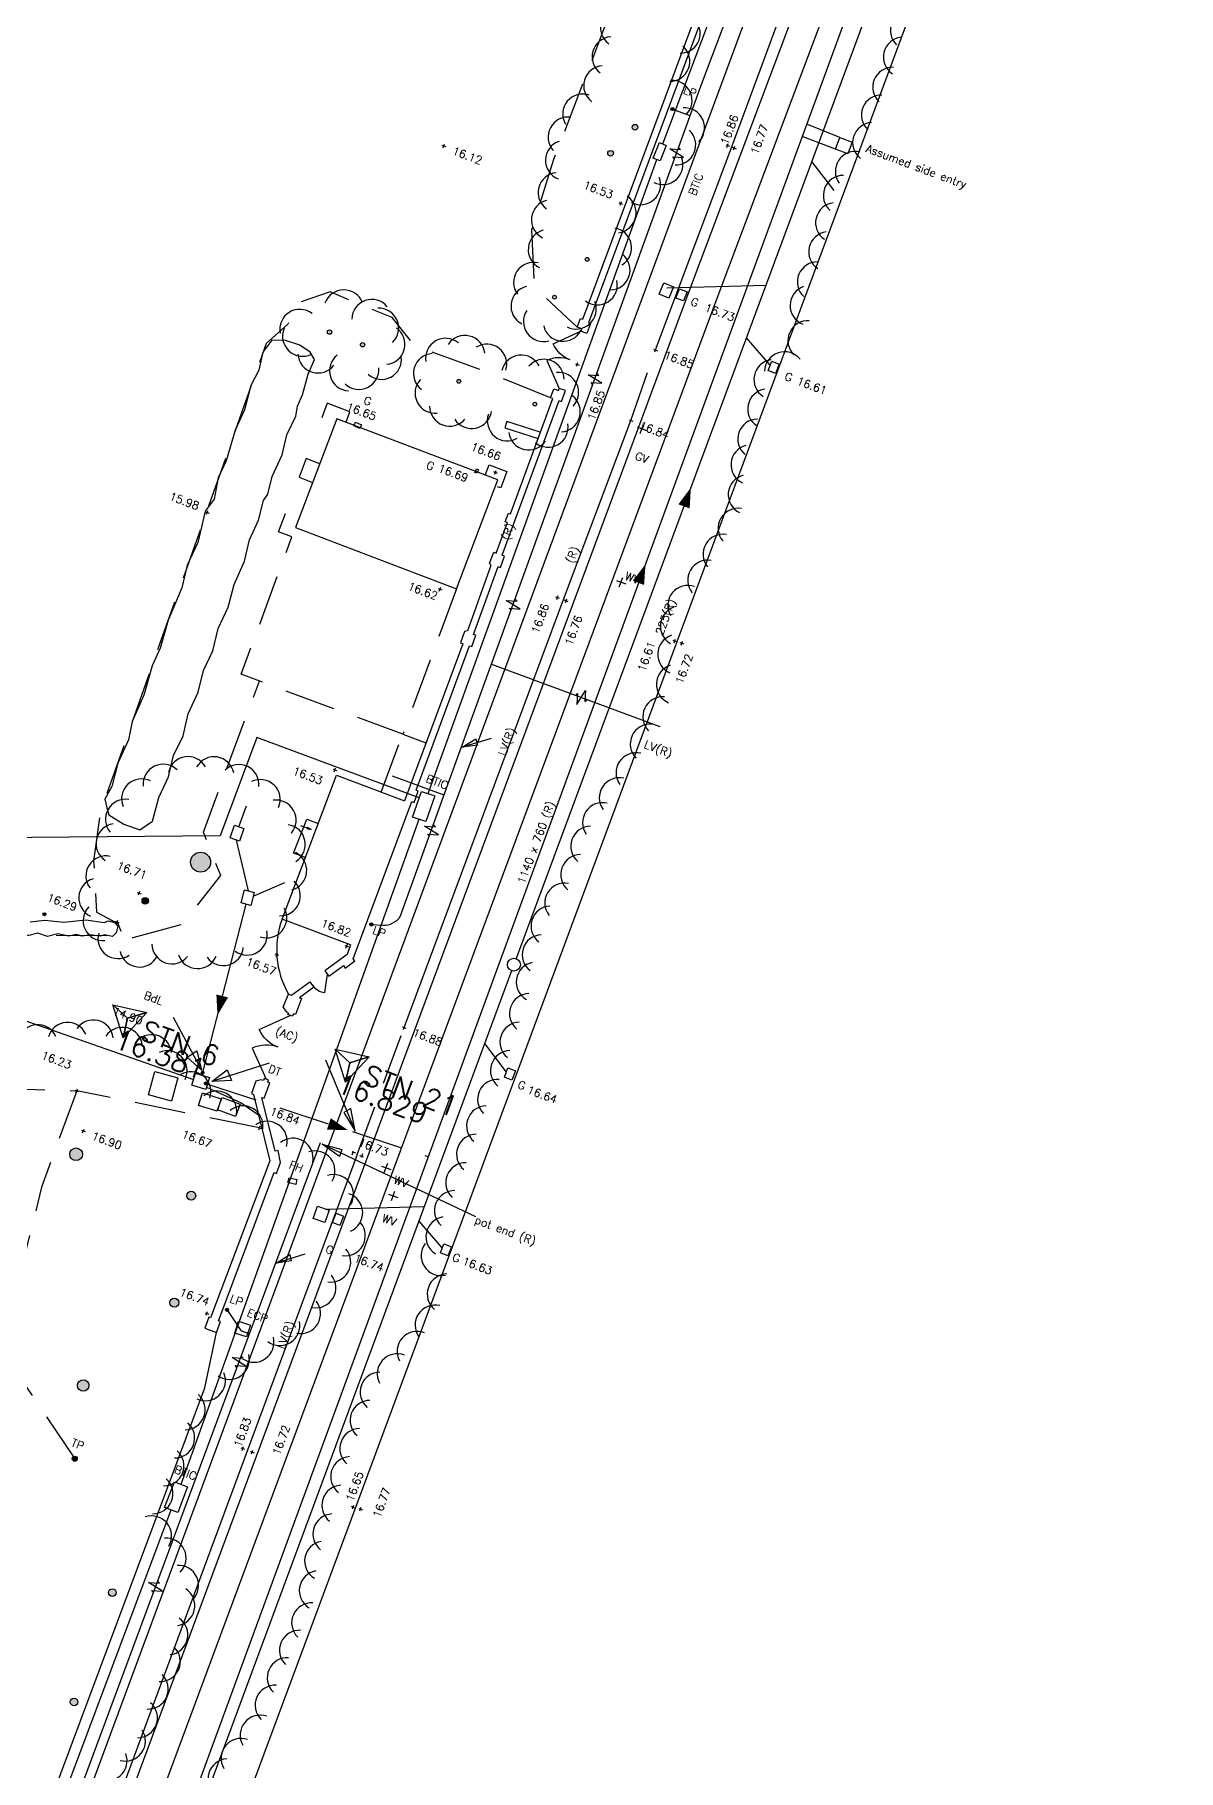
# Model space of a CAD drawing. Header units: millimetres. Extents: x 521005098 to 522149999836, y 174611071 to 175300000107.
# Drawn here: x 521550342 to 521607513, y 174895454 to 174982214 of the extents above; entities that cross this region are included whole.
import ezdxf

# ---------------------------------------------------------------- set-up
doc = ezdxf.new("R2010")
doc.units = ezdxf.units.MM
doc.header["$LTSCALE"] = 200
doc.linetypes.add('survey-A$0$DASHED', pattern=[19.05, 12.7, -6.35])
for name, color, linetype in [('0-35TEXT', 3, 'Continuous'), ('survey-A$0$BOUNDARY', 8, 'Continuous'), ('survey-A$0$BT', 8, 'Continuous'), ('survey-A$0$CATV', 8, 'Continuous'), ('survey-A$0$CONTROL', 8, 'Continuous'), ('survey-A$0$DETAIL', 8, 'Continuous'), ('survey-A$0$ELEC', 8, 'Continuous'), ('survey-A$0$FOUL', 8, 'Continuous'), ('survey-A$0$GAS', 8, 'Continuous'), ('survey-A$0$LEVEL', 8, 'Continuous'), ('survey-A$0$ROAD', 8, 'Continuous'), ('survey-A$0$SERVICE', 8, 'Continuous'), ('survey-A$0$STORM', 8, 'Continuous'), ('survey-A$0$TEXT_SERVICE', 8, 'Continuous'), ('survey-A$0$VEGETATION', 8, 'Continuous')]:
    doc.layers.add(name, color=color, linetype=linetype)
doc.styles.add('survey-A$0$ROMANS', font='Romans.shx')

# ---------------------------------------------------------------- blocks, each defined once
blk = doc.blocks.new('survey-A')
at = {"layer": 'survey-A$0$SERVICE', "linetype": 'Continuous'}
h = blk.add_hatch(color=256, dxfattribs=at)
edge = h.paths.add_edge_path()
edge.add_arc((521582228, 174978498), 80, -20.42304, 339.57696)
h = blk.add_hatch(color=256, dxfattribs=at)
edge = h.paths.add_edge_path()
edge.add_arc((521550831, 174938250), 75, -20.42304, 339.57696)
h = blk.add_hatch(color=256, dxfattribs=at)
edge = h.paths.add_edge_path()
edge.add_arc((521567169, 174937739), 80, -20.42304, 339.57696)
h = blk.add_hatch(color=256, dxfattribs=at)
edge = h.paths.add_edge_path()
edge.add_arc((521559952, 174918473), 80, -20.42304, 339.57696)
h = blk.add_hatch(color=256, dxfattribs=at)
edge = h.paths.add_edge_path()
edge.add_arc((521552347, 174911028), 125, -20.42304, 339.57696)
at = {"layer": 'survey-A$0$VEGETATION', "linetype": 'Continuous'}
h = blk.add_hatch(color=256, dxfattribs=at)
edge = h.paths.add_edge_path()
edge.add_arc((521580353, 174977588), 143, -20.42304, 339.57696)
edge = h.paths.add_edge_path()
edge.add_arc((521579131, 174976286), 143, -20.42304, 339.57696)
h = blk.add_hatch(color=256, dxfattribs=at)
edge = h.paths.add_edge_path()
edge.add_arc((521577963, 174970984), 95.5, -20.42304, 339.57696)
edge = h.paths.add_edge_path()
edge.add_arc((521576327, 174969093), 95.5, -20.42304, 339.57696)
h = blk.add_hatch(color=256, dxfattribs=at)
edge = h.paths.add_edge_path()
edge.add_arc((521565082, 174967348), 111, -20.42304, 339.57696)
edge = h.paths.add_edge_path()
edge.add_arc((521566735, 174966716), 111, -20.42304, 339.57696)
edge = h.paths.add_edge_path()
edge.add_arc((521571544, 174964890), 95.5, -20.42304, 339.57696)
edge = h.paths.add_edge_path()
edge.add_arc((521575347, 174963744), 95.5, -20.42304, 339.57696)
h = blk.add_hatch(color=256, dxfattribs=at)
edge = h.paths.add_edge_path()
edge.add_arc((521558635, 174940849), 500, -20.42304, 339.57696)
h = blk.add_hatch(color=256, dxfattribs=at)
edge = h.paths.add_edge_path()
edge.add_arc((521555867, 174938917), 160, -20.42304, 339.57696)
h = blk.add_hatch(color=256, dxfattribs=at)
edge = h.paths.add_edge_path()
edge.add_arc((521552414, 174926251), 318, -20.42304, 339.57696)
edge = h.paths.add_edge_path()
edge.add_arc((521558166, 174924178), 223, -20.42304, 339.57696)
edge = h.paths.add_edge_path()
edge.add_arc((521557324, 174918833), 223, -20.42304, 339.57696)
edge = h.paths.add_edge_path()
edge.add_arc((521552769, 174914687), 286, -20.42304, 339.57696)
h = blk.add_hatch(color=256, dxfattribs=at)
edge = h.paths.add_edge_path()
edge.add_arc((521554222, 174904336), 191, -20.42304, 339.57696)
edge = h.paths.add_edge_path()
edge.add_arc((521552309, 174898870), 191, -20.42304, 339.57696)
edge = h.paths.add_edge_path()
edge.add_arc((521549511, 174892822), 111, -20.42304, 339.57696)
edge = h.paths.add_edge_path()
edge.add_arc((521544411, 174893582), 143, -20.42304, 339.57696)
edge = h.paths.add_edge_path()
edge.add_arc((521544330, 174890143), 95.5, -20.42304, 339.57696)
edge = h.paths.add_edge_path()
edge.add_arc((521541216, 174890902), 95.5, -20.42304, 339.57696)
edge = h.paths.add_edge_path()
edge.add_arc((521543170, 174904628), 143, -20.42304, 339.57696)
at = {"layer": 'survey-A$0$BOUNDARY', "linetype": 'Continuous', "flags": 128}
blk.add_lwpolyline([(521517877, 174804595), (521536349, 174854361), (521558849, 174914577), (521559431, 174917335)], dxfattribs=at)
at = {"layer": 'survey-A$0$BT', "linetype": 'Continuous', "flags": 128}
for points in [[(521581746, 174976752), (521598498, 175021145)], [(521570010, 174944275), (521581436, 174975982)], [(521569564, 174944062), (521561446, 174947085), (521559615, 174942167), (521544534, 174942039), (521481137, 174950724), (521462309, 174957283)], [(521557659, 174909755), (521569558, 174942992)], [(521528514, 174832111), (521557163, 174908467)]]:
    blk.add_lwpolyline(points, dxfattribs=at)
at = {"layer": 'survey-A$0$CATV', "linetype": 'Continuous', "flags": 128}
blk.add_lwpolyline([(521493147, 174734064), (521518385, 174800816), (521564900, 174926306), (521599833, 175020691)], dxfattribs=at)
at = {"layer": 'survey-A$0$CONTROL', "linetype": 'Continuous'}
for p, q in [((521554251, 174933724), (521554984, 174933045)), ((521554762, 174932070), (521554251, 174933724)), ((521554251, 174933724), (521555940, 174933340)), ((521554984, 174933045), (521554251, 174933724)), ((521555940, 174933340), (521554762, 174932070)), ((521554984, 174933045), (521554762, 174932070)), ((521554762, 174932070), (521554984, 174933045)), ((521555940, 174933340), (521554984, 174933045)), ((521554984, 174933045), (521555940, 174933340)), ((521565367, 174931502), (521566100, 174930822)), ((521565878, 174929847), (521565367, 174931502)), ((521566100, 174930822), (521565367, 174931502)), ((521565367, 174931502), (521567056, 174931117)), ((521567056, 174931117), (521565878, 174929847)), ((521566100, 174930822), (521565878, 174929847)), ((521565878, 174929847), (521566100, 174930822)), ((521567056, 174931117), (521566100, 174930822)), ((521566100, 174930822), (521567056, 174931117))]:
    blk.add_line(p, q, dxfattribs=at)
at = {"layer": 'survey-A$0$DETAIL', "linetype": 'Continuous'}
for p, q in [((521576135, 174964068), (521576299, 174964508)), ((521576299, 174964508), (521576524, 174964424)), ((521576524, 174964424), (521576566, 174964537)), ((521576877, 174964421), (521576566, 174964537)), ((521574136, 174958262), (521576248, 174964026)), ((521576248, 174964026), (521576135, 174964068)), ((521573859, 174957864), (521574024, 174958304)), ((521574024, 174958304), (521574136, 174958262)), ((521573972, 174957822), (521573859, 174957864))]:
    blk.add_line(p, q, dxfattribs=at)
at = {"layer": 'survey-A$0$DETAIL', "linetype": 'survey-A$0$DASHED'}
for p, q in [((521567670, 174944350), (521568741, 174947243)), ((521568741, 174947243), (521569903, 174946813)), ((521548310, 174929561), (521552441, 174929419)), ((521561585, 174927571), (521552441, 174929419))]:
    blk.add_line(p, q, dxfattribs=at)
at = {"layer": 'survey-A$0$DETAIL', "linetype": 'survey-A$0$DASHED', "flags": 128}
for points in [[(521232951, 175189296), (521235185, 175187596), (521248311, 175181261), (521259769, 175175327), (521285492, 175164143), (521314586, 175150866), (521327019, 175144152), (521345425, 175132394), (521369100, 175119149), (521375467, 175115899), (521396203, 175104687), (521423800, 175088843), (521456080, 175069553), (521466041, 175065559), (521481796, 175060226), (521483655, 175060313), (521487686, 175057605), (521495810, 175053713), (521515754, 175047238), (521516450, 175047216), (521525044, 175045327), (521527445, 175043657), (521543295, 175036981), (521548395, 175036151), (521560734, 175031080), (521590940, 175021376), (521591984, 175019828), (521591645, 175017012), (521590065, 175012915), (521584244, 174996699), (521576284, 174975976), (521575182, 174972456), (521575309, 174969599), (521577465, 174967594)], [(521576135, 174964068), (521572417, 174965550), (521569361, 174966640), (521568213, 174968077), (521565106, 174969354), (521563512, 174968818), (521562990, 174967739), (521561909, 174966772), (521553626, 174943376), (521553285, 174940908), (521553439, 174938352), (521554503, 174937788), (521554743, 174937136)], [(521565907, 174962843), (521566102, 174963357), (521564966, 174963789), (521564595, 174962812), (521565268, 174962557)], [(521564588, 174960767), (521563915, 174961023), (521563559, 174960088), (521564232, 174959833)], [(521572867, 174960197), (521573064, 174960717), (521573943, 174960375), (521573638, 174959556), (521573385, 174959652)], [(521571434, 174954517), (521568741, 174947243), (521560661, 174950244), (521563203, 174957112), (521562525, 174957369), (521562879, 174958299), (521563552, 174958043)], [(521480966, 174937911), (521486366, 174937041), (521486380, 174926245), (521486759, 174925363), (521491061, 174920443), (521499507, 174917442), (521501498, 174919755), (521502161, 174922179), (521501703, 174924218), (521500812, 174926981), (521497376, 174935658), (521518280, 174936470), (521523978, 174936798), (521537068, 174937280), (521554246, 174937183), (521555257, 174937088), (521557739, 174937750), (521559641, 174940192), (521558773, 174942358), (521561576, 174949904)], [(521552441, 174929419), (521550688, 174924606), (521549776, 174920947), (521546277, 174911557), (521536589, 174890621), (521534024, 174883749), (521530604, 174872805), (521528014, 174860459), (521524063, 174847530), (521520001, 174837912), (521510586, 174820387), (521504307, 174807340), (521501937, 174801579), (521493825, 174780363), (521489177, 174773092), (521485076, 174769035), (521481074, 174762616)]]:
    blk.add_lwpolyline(points, dxfattribs=at)
at = {"layer": 'survey-A$0$DETAIL', "linetype": 'Continuous', "flags": 128}
for points in [[(521578130, 174967776), (521577947, 174967286), (521577648, 174967398), (521577690, 174967510), (521577465, 174967594), (521577629, 174968034), (521577742, 174967993), (521584075, 174985033), (521597435, 175020870), (521597088, 175020999), (521597336, 175021665), (521597983, 175021424), (521578022, 174967817)], [(521573501, 174959956), (521565444, 174963019), (521563376, 174957581), (521571434, 174954517)], [(521563233, 174933147), (521562999, 174933235), (521563029, 174933314), (521562942, 174933347), (521562767, 174933616), (521563028, 174934257), (521563176, 174934197), (521564101, 174934875), (521564302, 174934600), (521563579, 174934069), (521563682, 174934030), (521563383, 174933234), (521563280, 174933273)], [(521556344, 174930383), (521557502, 174930068), (521557188, 174928910), (521556030, 174929225)], [(521559135, 174918077), (521559051, 174918109), (521558843, 174917557), (521559431, 174917335), (521559637, 174917885), (521559524, 174917928), (521562314, 174925329), (521562427, 174925287), (521562630, 174925832), (521562509, 174926439), (521562362, 174926403), (521561699, 174929086), (521561813, 174929047), (521562101, 174929820), (521562101, 174929820), (521561993, 174929857), (521562028, 174929961), (521561811, 174930035), (521561775, 174929931), (521561671, 174929966), (521561390, 174929902), (521561179, 174929283), (521561275, 174929236), (521562093, 174925924)]]:
    blk.add_lwpolyline(points, close=True, dxfattribs=at)
for points in [[(521577107, 174965967, -0.198912), (521576254, 174966769), (521577648, 174967398)], [(521577107, 174965967, 0.198912), (521575937, 174965931), (521576566, 174964537)], [(521564231, 174934696, 0.198912), (521564840, 174934327), (521564981, 174935246)], [(521562518, 174931594, -0.198912), (521561564, 174932485), (521563116, 174933191)], [(521562518, 174931594, 0.198912), (521561214, 174931550), (521561920, 174929998)]]:
    blk.add_lwpolyline(points, format="xyb", dxfattribs=at)
for points in [[(521566137, 174936715), (521565958, 174936237), (521564850, 174935425), (521565052, 174935150), (521565776, 174935680), (521565866, 174935558), (521566346, 174935917), (521566259, 174936026), (521569197, 174943882), (521569310, 174943840), (521569518, 174944403), (521569405, 174944444), (521572081, 174951673), (521572194, 174951632), (521572398, 174952196), (521572285, 174952237), (521573512, 174955627), (521573625, 174955586), (521573832, 174956149), (521573719, 174956191), (521576564, 174963925), (521576677, 174963883), (521576877, 174964421)], [(521575616, 174962346), (521573943, 174962872), (521573844, 174962557), (521575517, 174962031)], [(521573071, 174955800), (521573293, 174956346), (521573406, 174956304), (521573972, 174957822)], [(521573071, 174955800), (521573152, 174955675), (521571977, 174952419), (521571833, 174952376), (521571626, 174951813), (521571739, 174951771), (521568830, 174943913)], [(521566137, 174936715), (521562716, 174938009), (521565427, 174945196), (521568830, 174943913)], [(521563873, 174941078), (521563288, 174941298), (521563947, 174942992), (521564515, 174942778)]]:
    blk.add_lwpolyline(points, dxfattribs=at)
at = {"layer": 'survey-A$0$DETAIL', "flags": 128}
for points in [[(521563629, 174942679), (521564170, 174942477)], [(521563957, 174942535), (521563962, 174942524)], [(521563962, 174942548), (521563974, 174942521)], [(521563967, 174942562), (521563986, 174942519)], [(521563972, 174942575), (521563999, 174942516)], [(521563981, 174942579), (521564011, 174942513)], [(521563995, 174942571), (521564023, 174942510)], [(521564010, 174942563), (521564035, 174942508)], [(521564024, 174942556), (521564048, 174942505)], [(521564039, 174942548), (521564060, 174942502)], [(521564054, 174942540), (521564072, 174942499)], [(521564068, 174942532), (521564084, 174942497)], [(521564083, 174942524), (521564097, 174942494)], [(521564097, 174942516), (521564109, 174942491)], [(521564112, 174942509), (521564121, 174942488)], [(521564126, 174942501), (521564133, 174942486)], [(521564141, 174942493), (521564146, 174942483)]]:
    blk.add_lwpolyline(points, dxfattribs=at)
blk.add_lwpolyline([(521564170, 174942477), (521563974, 174942582), (521563953, 174942526)], close=True, dxfattribs=at)
at = {"layer": 'survey-A$0$DETAIL', "linetype": 'Continuous'}
blk.add_arc((521566864, 174936465), 4426, 159.58204, 209.92346, dxfattribs=at)
at = {"layer": 'survey-A$0$ELEC'}
for p, q in [((521582784, 174976070), (521582092, 174976502)), ((521582092, 174976502), (521582635, 174976468)), ((521582635, 174976468), (521582544, 174976567)), ((521582241, 174976104), (521582784, 174976070)), ((521582332, 174976005), (521582241, 174976104)), ((521578696, 174964788), (521578004, 174965220)), ((521578004, 174965220), (521578547, 174965186)), ((521578547, 174965186), (521578456, 174965284)), ((521578153, 174964822), (521578696, 174964788)), ((521578244, 174964723), (521578153, 174964822)), ((521574608, 174953505), (521573916, 174953938)), ((521573916, 174953938), (521574459, 174953904)), ((521574459, 174953904), (521574368, 174954002)), ((521574065, 174953540), (521574608, 174953505)), ((521574156, 174953441), (521574065, 174953540)), ((521577387, 174949190), (521577486, 174949280)), ((521577448, 174948738), (521577886, 174949426)), ((521577486, 174949280), (521577448, 174948738)), ((521577886, 174949426), (521577847, 174948883)), ((521577847, 174948883), (521577946, 174948973)), ((521570523, 174942223), (521569830, 174942654)), ((521569830, 174942654), (521570373, 174942621)), ((521570373, 174942621), (521570282, 174942719)), ((521569980, 174942256), (521570523, 174942223)), ((521570071, 174942157), (521569980, 174942256)), ((521560903, 174915651), (521560215, 174916089)), ((521560215, 174916089), (521560757, 174916050)), ((521560360, 174915689), (521560903, 174915651)), ((521560451, 174915590), (521560360, 174915689)), ((521560757, 174916050), (521560667, 174916150)), ((521556037, 174904839), (521556580, 174904801)), ((521556726, 174904402), (521556037, 174904839)), ((521556183, 174904440), (521556726, 174904402)), ((521556273, 174904341), (521556183, 174904440)), ((521556580, 174904801), (521556490, 174904900))]:
    blk.add_line(p, q, dxfattribs=at)
at = {"layer": 'survey-A$0$ELEC', "linetype": 'Continuous', "flags": 128}
blk.add_lwpolyline([(521567169, 174937739), (521567748, 174937704, 0.274815), (521568632, 174938160), (521570718, 174943952), (521583647, 174979635), (521599238, 175020929)], format="xyb", dxfattribs=at)
for points in [[(521582228, 174978498), (521583094, 174978171)], [(521573183, 174950755), (521581591, 174947625)], [(521573155, 174947036), (521571718, 174946593), (521572400, 174947023), (521572477, 174946702), (521571718, 174946593)], [(521570807, 174944198), (521568234, 174945154)], [(521453938, 174630117), (521462845, 174653514), (521472660, 174679604), (521492455, 174733024), (521508326, 174775119), (521529431, 174832060), (521564628, 174926839)], [(521572389, 174923122), (521564715, 174926751), (521565700, 174926480), (521565574, 174926142), (521564715, 174926751)], [(521563847, 174921250), (521562410, 174920808), (521563092, 174921238), (521563168, 174920917), (521562410, 174920808)], [(521559952, 174918490), (521560648, 174917440), (521561078, 174917280)]]:
    blk.add_lwpolyline(points, dxfattribs=at)
at = {"layer": 'survey-A$0$FOUL', "linetype": 'Continuous', "flags": 128}
for points in [[(521547564, 174864903), (521604277, 175019560)], [(521590598, 174977071), (521588942, 174977741)], [(521590381, 174976488), (521588715, 174977122)], [(521528870, 174940260), (521558280, 174929987)], [(521562063, 174930799), (521559205, 174929887), (521559963, 174930473), (521560185, 174929941), (521559205, 174929887)], [(521564886, 174930961), (521566370, 174927411), (521566138, 174928540), (521565802, 174928339), (521566370, 174927411)], [(521558933, 174929599), (521560668, 174928819), (521561527, 174928214)]]:
    blk.add_lwpolyline(points, dxfattribs=at)
at = {"layer": 'survey-A$0$FOUL', "flags": 128}
for points in [[(521580877, 174955748, 0, 600, 0), (521580526, 174954812, 600, 600, 0)], [(521565999, 174927453, 0, 600, 0), (521565049, 174927766, 600, 600, 0)]]:
    blk.add_lwpolyline(points, format="xyseb", dxfattribs=at)
at = {"layer": 'survey-A$0$FOUL', "linetype": 'Continuous', "const_width": 100, "flags": 128}
blk.add_lwpolyline([(521558844, 174929807, 1), (521558938, 174929772, 1)], format="xyb", close=True, dxfattribs=at)
at = {"layer": 'survey-A$0$FOUL', "linetype": 'survey-A$0$DASHED', "flags": 128}
blk.add_lwpolyline([(521558984, 174929759), (521570017, 174926132)], dxfattribs=at)
at = {"layer": 'survey-A$0$GAS', "linetype": 'Continuous', "flags": 128}
for points in [[(521452776, 174620443), (521465925, 174655615), (521487845, 174713206), (521515171, 174786610), (521539921, 174853279), (521583152, 174969608), (521602539, 175021131)], [(521454085, 174619874), (521467234, 174655046), (521489153, 174712637), (521516479, 174786041), (521541230, 174852709), (521584460, 174969039), (521603847, 175020561)]]:
    blk.add_lwpolyline(points, dxfattribs=at)
at = {"layer": 'survey-A$0$LEVEL', "flags": 128}
for points in [[(521570700, 174976691), (521570888, 174976622)], [(521570759, 174976563), (521570829, 174976750)], [(521584889, 174976711), (521585076, 174976641)], [(521584948, 174976583), (521585017, 174976770)], [(521584968, 174976639), (521584996, 174976714)], [(521585217, 174976586), (521585405, 174976516)], [(521585276, 174976458), (521585346, 174976645)], [(521585276, 174976458), (521585346, 174976645)], [(521579545, 174973819), (521579733, 174973749)], [(521579604, 174973690), (521579674, 174973878)], [(521581284, 174966488), (521581471, 174966419)], [(521581343, 174966360), (521581412, 174966547)], [(521577371, 174965768), (521577558, 174965699)], [(521577429, 174965640), (521577499, 174965827)], [(521580053, 174962961), (521580240, 174962891)], [(521580112, 174962832), (521580181, 174963020)], [(521573283, 174960373), (521573470, 174960304)], [(521573342, 174960245), (521573411, 174960432)], [(521558875, 174958370), (521559063, 174958300)], [(521558934, 174958242), (521559004, 174958429)], [(521570511, 174954533), (521570698, 174954464)], [(521570569, 174954405), (521570639, 174954592)], [(521576381, 174954118), (521576568, 174954048)], [(521576440, 174953989), (521576510, 174954177)], [(521576811, 174953958), (521576999, 174953888)], [(521576870, 174953829), (521576940, 174954016)], [(521582250, 174951940), (521582437, 174951871)], [(521582309, 174951812), (521582379, 174951999)], [(521582599, 174951832), (521582787, 174951763)], [(521582658, 174951704), (521582728, 174951891)], [(521565256, 174945499), (521565443, 174945429)], [(521565315, 174945371), (521565384, 174945558)], [(521555471, 174939339), (521555658, 174939269)], [(521555529, 174939211), (521555599, 174939398)], [(521554365, 174937893), (521554553, 174937823)], [(521554424, 174937764), (521554494, 174937952)], [(521565844, 174936687), (521566031, 174936617)], [(521565903, 174936558), (521565972, 174936745)], [(521562350, 174936263), (521562538, 174936193)], [(521562409, 174936134), (521562479, 174936321)], [(521568715, 174932619), (521568902, 174932549)], [(521568774, 174932490), (521568844, 174932677)], [(521552347, 174929454), (521552535, 174929384)], [(521552406, 174929325), (521552476, 174929512)], [(521552678, 174927450), (521552865, 174927380)], [(521552737, 174927321), (521552807, 174927509)], [(521561492, 174927606), (521561679, 174927537)], [(521561550, 174927478), (521561620, 174927665)], [(521566191, 174926392), (521566378, 174926322)], [(521566212, 174926223), (521566282, 174926411)], [(521566582, 174926192), (521566769, 174926122)], [(521566678, 174926104), (521566748, 174926291)], [(521558857, 174918328), (521559045, 174918258)], [(521558916, 174918199), (521558986, 174918387)], [(521560651, 174911573), (521560838, 174911503)], [(521560710, 174911444), (521560780, 174911632)], [(521561119, 174911398), (521561307, 174911329)], [(521561178, 174911270), (521561248, 174911457)], [(521566224, 174908522), (521566293, 174908709)], [(521566165, 174908650), (521566352, 174908581)], [(521566541, 174908548), (521566729, 174908479)], [(521566600, 174908420), (521566670, 174908607)]]:
    blk.add_lwpolyline(points, dxfattribs=at)
at = {"layer": 'survey-A$0$ROAD', "linetype": 'survey-A$0$DASHED'}
for p, q in [((521580147, 174962926), (521581377, 174966454)), ((521566461, 174926237), (521568809, 174932584))]:
    blk.add_line(p, q, dxfattribs=at)
at = {"layer": 'survey-A$0$ROAD', "linetype": 'Continuous'}
for p, q in [((521576783, 174953980), (521580147, 174962926)), ((521568809, 174932584), (521576783, 174953980))]:
    blk.add_line(p, q, dxfattribs=at)
at = {"layer": 'survey-A$0$ROAD', "linetype": 'Continuous', "flags": 128}
for points in [[(521581377, 174966454), (521585202, 174976658), (521593173, 174998208), (521601302, 175020019)], [(521458998, 174620502), (521464340, 174634734), (521471544, 174653904), (521479106, 174674151), (521487335, 174696089), (521494653, 174715604), (521501833, 174734832), (521509255, 174754796), (521518545, 174779629), (521526408, 174800872), (521534508, 174822705), (521542914, 174845337), (521550827, 174866666), (521557707, 174885238), (521566401, 174908601), (521582455, 174951875), (521598951, 174996298), (521607513, 175019357)], [(521566461, 174926237), (521560979, 174911451), (521552982, 174889868), (521544842, 174867963), (521536598, 174846003), (521528514, 174824096), (521520760, 174803218), (521512866, 174782062), (521505004, 174760889), (521497285, 174740198), (521494041, 174731578)]]:
    blk.add_lwpolyline(points, dxfattribs=at)
at = {"layer": 'survey-A$0$SERVICE'}
for p, q in [((521580461, 174962605), (521580929, 174962431)), ((521580608, 174962284), (521580782, 174962752)), ((521579422, 174954937), (521579890, 174954763)), ((521579569, 174954616), (521579743, 174955084)), ((521567673, 174925655), (521568142, 174925481)), ((521567820, 174925334), (521567995, 174925802)), ((521568175, 174923933), (521568349, 174924402)), ((521568028, 174924255), (521568496, 174924080))]:
    blk.add_line(p, q, dxfattribs=at)
at = {"layer": 'survey-A$0$SERVICE', "linetype": 'survey-A$0$DASHED'}
blk.add_line((521533835, 174938368), (521552347, 174911028), dxfattribs=at)
at = {"layer": 'survey-A$0$SERVICE', "linetype": 'Continuous', "flags": 128}
for points in [[(521581918, 174976683), (521581608, 174975913), (521581265, 174976051), (521581575, 174976821)], [(521590993, 174976261), (521590381, 174976488), (521590598, 174977071), (521591210, 174976843)], [(521581568, 174969237), (521581800, 174969813), (521582282, 174969618), (521582051, 174969043)], [(521582774, 174968903), (521582402, 174969049), (521582581, 174969505), (521582954, 174969359)], [(521587383, 174965286), (521587010, 174965433), (521587190, 174965889), (521587562, 174965742)], [(521566289, 174962666), (521566372, 174962848), (521566673, 174962712), (521566590, 174962530)], [(521572352, 174960335), (521572435, 174960517), (521572535, 174960471), (521572452, 174960289)], [(521569680, 174944391), (521570340, 174944159), (521569888, 174942876), (521569228, 174943108)], [(521560331, 174942694), (521560805, 174942533), (521560588, 174941899), (521560115, 174942061)], [(521561145, 174938684), (521560662, 174938813), (521560834, 174939460), (521561318, 174939331)], [(521574193, 174929958), (521573821, 174930105), (521574000, 174930561), (521574372, 174930414)], [(521558191, 174929709), (521558383, 174930309), (521559088, 174930083), (521558896, 174929483)], [(521558730, 174929319), (521559666, 174929026), (521559468, 174928396), (521558533, 174928689)], [(521560387, 174928137), (521559486, 174928470), (521559715, 174929089), (521560616, 174928756)], [(521563000, 174924833), (521563055, 174925076), (521563445, 174924988), (521563390, 174924744)], [(521564266, 174923045), (521564480, 174923659), (521565066, 174923455), (521564852, 174922841)], [(521565602, 174922694), (521565230, 174922841), (521565409, 174923297), (521565782, 174923150)], [(521570996, 174921172), (521570623, 174921318), (521570803, 174921774), (521571175, 174921628)], [(521560532, 174917899), (521561122, 174917710), (521560933, 174917119), (521560342, 174917308)], [(521556836, 174908593), (521557332, 174909881), (521557985, 174909629), (521557489, 174908341)]]:
    blk.add_lwpolyline(points, close=True, dxfattribs=at)
at = {"layer": 'survey-A$0$SERVICE', "linetype": 'Continuous'}
for centre, radius in [((521582228, 174978498), 80), ((521550831, 174938250), 75), ((521567169, 174937739), 80), ((521574298, 174935726), 325), ((521559952, 174918473), 80), ((521552347, 174911028), 125)]:
    blk.add_circle(centre, radius, dxfattribs=at)
at = {"layer": 'survey-A$0$STORM', "linetype": 'Continuous', "flags": 128}
for points in [[(521605263, 175019220), (521574411, 174936031)], [(521590317, 174974423), (521589187, 174975873)], [(521581947, 174969568), (521586893, 174969687)], [(521587116, 174965702), (521585921, 174967066)], [(521560542, 174942623), (521560933, 174943673)], [(521561023, 174939410), (521560427, 174941954)], [(521561270, 174939153), (521562847, 174939827)], [(521558707, 174930205), (521560910, 174938747)], [(521574185, 174935422), (521509973, 174762067)], [(521557272, 174933107), (521558678, 174930458), (521557966, 174931099), (521558450, 174931412), (521558678, 174930458)], [(521573921, 174930360), (521572841, 174931793)], [(521564871, 174923511), (521569817, 174923630)], [(521570720, 174921564), (521569553, 174922917)]]:
    blk.add_lwpolyline(points, dxfattribs=at)
at = {"layer": 'survey-A$0$STORM', "flags": 128}
for points in [[(521583144, 174959577, 0, 600, 0), (521582804, 174958636, 600, 600, 0)], [(521559477, 174933192, 0, 600, 0), (521559716, 174934163, 600, 600, 0)]]:
    blk.add_lwpolyline(points, format="xyseb", dxfattribs=at)
at = {"layer": 'survey-A$0$STORM', "linetype": 'Continuous', "const_width": 100, "flags": 128}
blk.add_lwpolyline([(521558691, 174930342, 1), (521558785, 174930308, 1)], format="xyb", close=True, dxfattribs=at)
at = {"layer": 'survey-A$0$VEGETATION', "linetype": 'Continuous', "flags": 128}
for points in [[(521564327, 174965973), (521564114, 174966339), (521563600, 174966692), (521562872, 174966927), (521562194, 174966938), (521561751, 174966350), (521561539, 174965444), (521561154, 174964673), (521560835, 174963458), (521560362, 174962452), (521559912, 174960908), (521559516, 174960061), (521559318, 174958998), (521558864, 174958405), (521558501, 174956829), (521557962, 174955695), (521557692, 174954560), (521557012, 174952950), (521556618, 174951556), (521556212, 174950659), (521555792, 174949194), (521555213, 174947878), (521555036, 174946970), (521554493, 174945802), (521554190, 174944625), (521553848, 174943996), (521553948, 174943565), (521554042, 174943216), (521554794, 174942757), (521555603, 174942474), (521556234, 174942893), (521556541, 174944077), (521557034, 174945112), (521557279, 174946180), (521557770, 174947162), (521558016, 174948259), (521558514, 174949354), (521558783, 174950437), (521559252, 174951408), (521559520, 174952536), (521560016, 174953605), (521560321, 174954737), (521560834, 174955897), (521561079, 174956962), (521561532, 174957940), (521561787, 174958938), (521562000, 174959244), (521562206, 174960134), (521562716, 174961217), (521562942, 174962208), (521563397, 174963140), (521563476, 174963639), (521563732, 174964206), (521564017, 174965238), (521564327, 174965973)], [(521554033, 174937916), (521554326, 174937836), (521554500, 174937645), (521554419, 174937322), (521554224, 174937140), (521553823, 174937221), (521553611, 174937153), (521553100, 174937226), (521552719, 174937152), (521552417, 174937235), (521552046, 174937158), (521551498, 174937264), (521550988, 174937131), (521550503, 174937302), (521549975, 174937175)], [(521550115, 174937867), (521550845, 174937958), (521551806, 174937855), (521552904, 174937964), (521553806, 174937834), (521554033, 174937916)]]:
    blk.add_lwpolyline(points, dxfattribs=at)
at = {"layer": 'survey-A$0$VEGETATION', "linetype": 'Continuous'}
for centre, radius in [((521580353, 174977588), 143), ((521579131, 174976286), 143), ((521577963, 174970984), 95.5), ((521576327, 174969093), 95.5), ((521565082, 174967348), 111), ((521566735, 174966716), 111), ((521571544, 174964890), 95.5), ((521575347, 174963744), 95.5), ((521558635, 174940849), 500), ((521555867, 174938917), 160), ((521552414, 174926251), 318), ((521558166, 174924178), 223), ((521557324, 174918833), 223), ((521552769, 174914687), 286), ((521554222, 174904336), 191), ((521552309, 174898870), 191)]:
    blk.add_circle(centre, radius, dxfattribs=at)
for centre, start, end in [((521579628, 174982571), 95.02379, 234.29552), ((521594121, 174982427), 86.40666, 225.67839), ((521582616, 174982291), 269.9411, 49.21283), ((521579209, 174981114), 94.07824, 233.34997), ((521582091, 174980880), 269.9411, 49.21283), ((521593774, 174981099), 97.07041, 236.34213), ((521578787, 174979669), 94.07824, 233.34997), ((521582207, 174978928), 314.95845, 94.23018), ((521593236, 174979589), 88.12168, 227.39341), ((521577737, 174978250), 70.90478, 210.17651), ((521592667, 174978200), 88.12168, 227.39341), ((521582833, 174977559), 314.95845, 94.23018), ((521577008, 174977101), 82.57234, 221.84407), ((521582388, 174976702), 268.20434, 47.47607), ((521592232, 174976822), 92.87857, 232.1503), ((521576876, 174975937), 108.83781, 248.10954), ((521591369, 174975380), 77.02612, 216.29785), ((521581748, 174975721), 242.71089, 21.98262), ((521576505, 174974318), 95.13864, 234.41037), ((521580635, 174974717), 242.2083, 21.48003), ((521590769, 174974181), 89.9411, 229.21283), ((521576172, 174972965), 104.39352, 243.66525), ((521579407, 174973310), 276.77608, 56.04781), ((521590380, 174972823), 97.18237, 236.4541), ((521576016, 174971468), 104.39352, 243.66525), ((521579182, 174971558), 301.22021, 80.49194), ((521590038, 174971361), 97.18237, 236.4541), ((521579105, 174970456), 271.24384, 50.51558), ((521575282, 174969836), 76.69289, 215.96462), ((521589468, 174969858), 87.94989, 227.22162), ((521565796, 174968460), 21.30075, 160.57248), ((521575153, 174968649), 103.12133, 242.39307), ((521578471, 174969706), 233.05455, 12.32628), ((521589106, 174968680), 109.18256, 248.45429), ((521567196, 174967981), 39.53611, 178.80784), ((521577413, 174968498), 242.71086, 21.98259), ((521563591, 174967485), 52.05041, 191.32214), ((521567540, 174967547), 313.68429, 92.95602), ((521575775, 174967875), 146.26704, 285.53877), ((521588998, 174966920), 86.12477, 225.3965), ((521563730, 174967138), 156.92723, 296.19895), ((521567852, 174966733), 275.65477, 54.92651), ((521570883, 174966039), 50.28198, 189.55371), ((521571851, 174966180), 6.97623, 146.24796), ((521576760, 174967890), 193.42896, 332.7007), ((521564500, 174966304), 183.37282, 322.64455), ((521566079, 174965409), 127.83179, 267.10352), ((521567677, 174965986), 228.4288, 7.70053), ((521570275, 174965273), 93.58773, 232.85946), ((521572946, 174965744), 342.68521, 121.95694), ((521574670, 174965199), 27.1247, 166.39643), ((521575804, 174964988), 0.19923, 139.47095), ((521587299, 174964976), 98.37311, 237.64484), ((521587827, 174965364), 39.21345, 178.48518), ((521566550, 174965478), 226.00606, 5.27779), ((521576534, 174964336), 316.89348, 96.16521), ((521570358, 174964298), 136.89348, 276.16521), ((521586987, 174963508), 98.37311, 237.64484), ((521571087, 174963645), 180.19923, 319.47095), ((521572188, 174963526), 212.2015, 351.47323), ((521576617, 174963361), 273.58773, 52.85946), ((521573969, 174962908), 160.36018, 299.63191), ((521576009, 174962594), 230.28198, 9.55371), ((521586486, 174962002), 90.98334, 230.25507), ((521575040, 174962454), 186.97623, 326.24796), ((521586153, 174960718), 104.98761, 244.25934), ((521586013, 174959223), 104.98761, 244.25934), ((521585510, 174957539), 79.96313, 219.23486), ((521584750, 174956244), 79.96313, 219.23486), ((521583991, 174954949), 79.96313, 219.23486), ((521582994, 174953687), 70.69964, 209.97137), ((521582620, 174952653), 101.04703, 240.31876), ((521582490, 174951239), 107.7701, 247.04183), ((521582422, 174949740), 107.7701, 247.04183), ((521581746, 174948120), 85.4538, 224.72553), ((521581114, 174946759), 85.4538, 224.72553), ((521558007, 174945129), 28.70973, 167.98146), ((521559309, 174945122), 11.4038, 150.67553), ((521580404, 174945320), 76.48462, 215.75635), ((521556762, 174944749), 46.01567, 185.2874), ((521560549, 174944728), 354.09786, 133.36959), ((521555687, 174944015), 63.3216, 202.59333), ((521561617, 174943983), 336.79193, 116.06366), ((521579567, 174944074), 76.48462, 215.75635), ((521554878, 174942995), 80.62754, 219.89927), ((521562414, 174942954), 319.48599, 98.75772), ((521578730, 174942827), 76.48462, 215.75635), ((521554410, 174941780), 97.93347, 237.2052), ((521562869, 174941735), 302.18006, 81.45179), ((521578139, 174941647), 90.92949, 230.20122), ((521553903, 174940164), 77.93368, 217.20541), ((521562941, 174940435), 284.87412, 64.14585), ((521577639, 174940231), 90.92949, 230.20122), ((521553545, 174939062), 106.7769, 246.04864), ((521562623, 174939173), 267.56819, 46.83992), ((521576840, 174938808), 79.47499, 218.74673), ((521553763, 174937924), 135.62013, 274.89186), ((521561944, 174938063), 250.26225, 29.53398), ((521576155, 174937659), 93.283, 232.55473), ((521560965, 174937204), 232.95632, 12.22805), ((521554503, 174937032), 164.46335, 303.73508), ((521557203, 174936767), 181.03852, 320.31025), ((521559775, 174936676), 215.65038, 354.92211), ((521575714, 174936224), 93.283, 232.55473), ((521555581, 174936608), 193.30658, 332.57831), ((521558482, 174936526), 198.34445, 337.61618), ((521575419, 174934854), 101.50805, 240.77978), ((521575077, 174933282), 91.91723, 231.18896), ((521550488, 174931725), 24.70302, 163.97475), ((521551987, 174931839), 24.70302, 163.97475), ((521553270, 174931962), 6.17927, 145.451), ((521554728, 174931593), 6.17927, 145.451), ((521556186, 174931225), 6.17927, 145.451), ((521574602, 174931858), 91.91723, 231.18896), ((521556962, 174930425), 334.08835, 113.36009), ((521574127, 174930434), 91.91723, 231.18896), ((521558152, 174929370), 341.64503, 120.91676), ((521573484, 174928997), 85.70212, 224.97385), ((521559443, 174928406), 351.06521, 130.33694), ((521560754, 174927670), 351.06521, 130.33694), ((521572933, 174927667), 90.8097, 230.08143), ((521561964, 174926896), 345.44698, 124.71871), ((521563259, 174926050), 349.12449, 128.39622), ((521572431, 174926252), 90.8097, 230.08143), ((521564354, 174925419), 328.49241, 107.76414), ((521565283, 174924236), 328.49241, 107.76414), ((521571885, 174924825), 88.50812, 227.77986), ((521571326, 174923432), 88.50812, 227.77986), ((521565739, 174923322), 292.57329, 71.84502), ((521565872, 174922175), 261.24958, 40.52131), ((521570901, 174922127), 98.986, 238.25773), ((521570663, 174921181), 143.08781, 282.35954), ((521565141, 174920861), 261.24958, 40.52131), ((521564400, 174919575), 259.55911, 38.83084), ((521570965, 174919264), 91.13534, 230.40707), ((521563630, 174918284), 259.55911, 38.83084), ((521570357, 174917712), 76.60879, 215.88052), ((521562595, 174917683), 232.8279, 12.09963), ((521569462, 174916395), 68.80119, 208.07292), ((521561306, 174916851), 235.41637, 14.6881), ((521560075, 174915988), 235.41637, 14.6881), ((521568466, 174915272), 68.80119, 208.07292), ((521558877, 174914924), 244.02094, 23.29267), ((521567613, 174914360), 90.61553, 229.88727), ((521557863, 174913475), 269.9411, 49.21283), ((521567106, 174912947), 90.61553, 229.88727), ((521557338, 174912065), 269.9411, 49.21283), ((521566598, 174911535), 90.61553, 229.88727), ((521556803, 174910674), 268.81712, 48.08884), ((521566141, 174910135), 93.05999, 232.33172), ((521556250, 174909275), 268.81712, 48.08884), ((521565694, 174908702), 93.05999, 232.33172), ((521556190, 174907171), 329.49076, 108.76249), ((521565248, 174907269), 93.05999, 232.33172), ((521556911, 174906063), 314.95845, 94.23018), ((521564834, 174905914), 100.25205, 239.52378), ((521557537, 174904696), 314.95845, 94.23018), ((521564570, 174904436), 100.25205, 239.52378), ((521557346, 174903684), 277.25126, 56.52298), ((521564187, 174902826), 86.43635, 225.70808), ((521557000, 174902228), 276.65498, 55.92671), ((521563578, 174901453), 86.43635, 225.70808), ((521556622, 174900895), 266.84516, 46.1169), ((521562970, 174900081), 86.43635, 225.70808), ((521556021, 174899516), 266.84516, 46.1169), ((521562361, 174898709), 86.43635, 225.70808), ((521555479, 174898074), 269.9411, 49.21283), ((521554878, 174896914), 254.28981, 33.56154), ((521561613, 174897208), 70.93376, 210.2055), ((521560660, 174896049), 70.93376, 210.2055), ((521553958, 174895929), 241.74806, 21.01979), ((521560008, 174895032), 93.83135, 233.10308)]:
    blk.add_arc(centre, 1000, start, end, dxfattribs=at)
at = {"layer": 'survey-A$0$BT', "linetype": 'Continuous', "style": 'survey-A$0$ROMANS'}
blk.add_text('(R)', height=400, rotation=69.57697, dxfattribs=at).set_placement((521574037, 174956911))
at = {"layer": 'survey-A$0$CATV', "linetype": 'Continuous', "style": 'survey-A$0$ROMANS'}
blk.add_text('(R)', height=400, rotation=69.57697, dxfattribs=at).set_placement((521577263, 174955757))
at = {"layer": 'survey-A$0$CONTROL', "style": 'survey-A$0$ROMANS'}
for s, p in [('16.381', (521554225, 174931606)), ('STN 6', (521555563, 174932020)), ('STN 21', (521566679, 174929797)), ('16.829', (521565341, 174929384))]:
    blk.add_text(s, height=1000, rotation=339.57696, dxfattribs=at).set_placement(p)
at = {"layer": 'survey-A$0$ELEC', "linetype": 'Continuous', "style": 'survey-A$0$ROMANS'}
for s, rotation, p in [('LV(R)', 69.57697, (521573877, 174946137)), ('LV(R)', 339.57696, (521580771, 174946574)), ('pot end (R)', 339.57696, (521572303, 174922812)), ('ECP', 339.57696, (521560922, 174918172)), ('LV(R)', 69.57697, (521562818, 174916468))]:
    blk.add_text(s, height=400, rotation=rotation, dxfattribs=at).set_placement(p)
at = {"layer": 'survey-A$0$FOUL', "linetype": 'Continuous', "style": 'survey-A$0$ROMANS'}
for s, rotation, p in [('Assumed side entry', 339.57696, (521591852, 174976371)), ('1140 x 760 (R)', 69.57697, (521574831, 174939721)), ('(AC)', 339.57696, (521562342, 174932251)), ('DT', 339.57696, (521561976, 174930366))]:
    blk.add_text(s, height=400, rotation=rotation, dxfattribs=at).set_placement(p)
at = {"layer": 'survey-A$0$LEVEL', "style": 'survey-A$0$ROMANS'}
for s, rotation, p in [('16.86', 69.57697, (521584994, 174976670)), ('16.77', 69.57697, (521586486, 174976189)), ('16.12', 339.57696, (521571180, 174976252)), ('16.53', 339.57696, (521577728, 174974547)), ('16.73', 339.57696, (521583801, 174968411)), ('16.85', 339.57696, (521581764, 174966050)), ('16.85', 69.57697, (521578330, 174962900)), ('16.61', 339.57696, (521588403, 174964748)), ('16.65', 339.57696, (521565883, 174963459)), ('16.84', 339.57696, (521580533, 174962522)), ('16.66', 339.57696, (521572109, 174961463)), ('16.69', 339.57696, (521570474, 174960382)), ('15.98', 339.57696, (521557030, 174958980)), ('16.62', 339.57696, (521568955, 174954487)), ('16.86', 69.57697, (521575532, 174952240)), ('16.76', 69.57697, (521577196, 174951645)), ('16.61', 69.57697, (521580843, 174950340)), ('16.72', 69.57697, (521582731, 174949720)), ('16.53', 339.57696, (521563202, 174945256)), ('16.71', 339.57696, (521554407, 174940526)), ('16.29', 339.57696, (521550920, 174938929)), ('16.82', 339.57696, (521564621, 174937645)), ('16.57', 339.57696, (521560869, 174935719)), ('16.88', 339.57696, (521569195, 174932180)), ('16.23', 339.57696, (521550640, 174931040)), ('16.64', 339.57696, (521574923, 174929311)), ('16.84', 339.57696, (521562061, 174928243)), ('16.90', 339.57696, (521553158, 174927011)), ('16.67', 339.57696, (521557659, 174927098)), ('16.73', 339.57696, (521566486, 174926684)), ('16.74', 339.57696, (521566264, 174920902)), ('16.63', 339.57696, (521571682, 174920751)), ('16.74', 339.57696, (521557545, 174919200)), ('16.83', 69.57697, (521560649, 174911556)), ('16.72', 69.57697, (521562581, 174911166)), ('16.65', 69.57697, (521566258, 174908854)), ('16.77', 69.57697, (521567607, 174908033))]:
    blk.add_text(s, height=400, rotation=rotation, dxfattribs=at).set_placement(p)
at = {"layer": 'survey-A$0$STORM', "linetype": 'Continuous', "style": 'survey-A$0$ROMANS'}
for s, rotation, p in [('225(R)', 69.57697, (521581738, 174952170)), ('BdL', 339.57696, (521555761, 174934036)), ('14.90', 339.57696, (521554208, 174933246))]:
    blk.add_text(s, height=400, rotation=rotation, dxfattribs=at).set_placement(p)
at = {"layer": 'survey-A$0$TEXT_SERVICE', "linetype": 'Continuous', "style": 'survey-A$0$ROMANS'}
for s, rotation, p in [('LP', 339.57696, (521582728, 174979293)), ('BTIC', 69.57697, (521583385, 174974135)), ('G', 339.57696, (521583100, 174968718)), ('G', 339.57696, (521587796, 174964979)), ('G', 339.57696, (521566749, 174963780)), ('G', 339.57696, (521569881, 174960540)), ('GV', 339.57696, (521580317, 174961002)), ('WV', 339.57696, (521579813, 174954993)), ('BTIC', 339.57696, (521569859, 174944871)), ('LP', 339.57696, (521567194, 174937294)), ('G', 339.57696, (521574451, 174929573)), ('FH', 339.57696, (521563022, 174925567)), ('WV', 339.57696, (521568242, 174924814)), ('WV', 339.57696, (521567662, 174922898)), ('G', 339.57696, (521564839, 174921355)), ('G', 339.57696, (521571183, 174920942)), ('LP', 339.57696, (521560057, 174918868)), ('TP', 339.57696, (521552123, 174911673)), ('BTIC', 339.57696, (521557277, 174910339))]:
    blk.add_text(s, height=400, rotation=rotation, dxfattribs=at).set_placement(p)

msp = doc.modelspace()

# ---------------------------------------------------------------- block references
at = {"layer": '0-35TEXT'}
msp.add_blockref('survey-A', (0, 0), dxfattribs=at)

doc.saveas('drawing.dxf')
